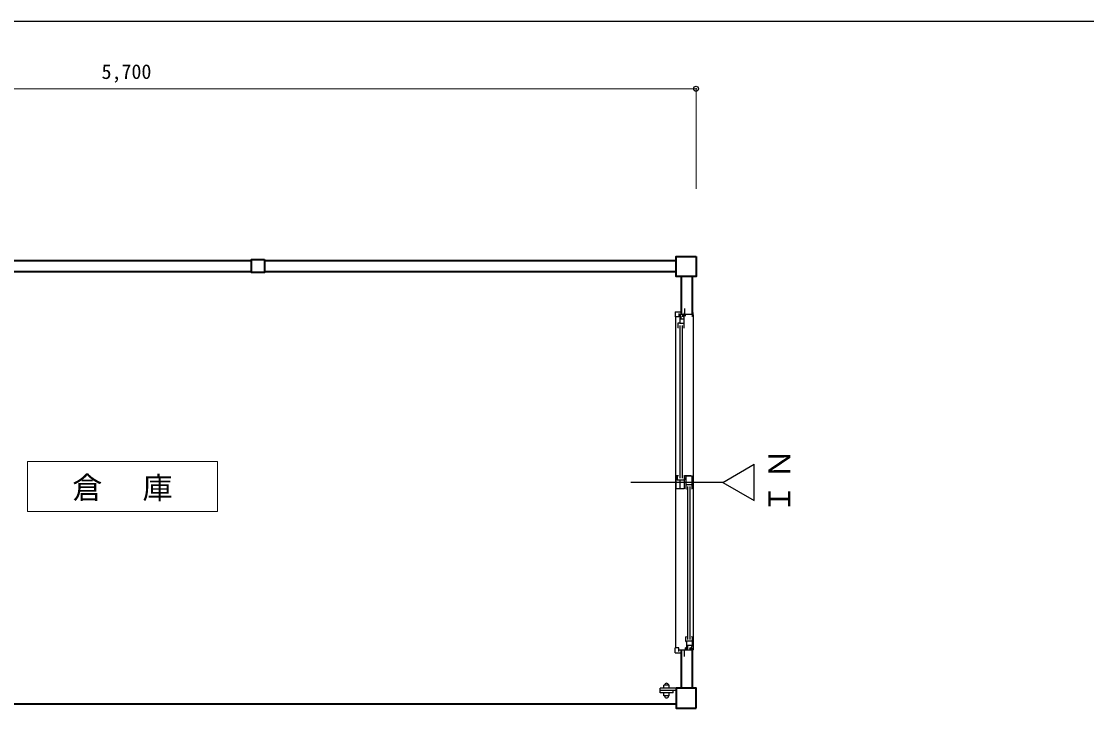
# Model space of a CAD drawing. Units: millimetres, scale not verified. Extents: x -9739 to 9926, y -7024 to 6958.
# Drawn here: x -4914 to 413, y 3521 to 6958 of the extents above; entities that cross this region are included whole.
import ezdxf
from ezdxf.enums import TextEntityAlignment as Align

# ---------------------------------------------------------------- set-up
doc = ezdxf.new("R2010")
doc.units = ezdxf.units.MM
doc.header["$LTSCALE"] = 50
doc.header["$PDMODE"] = 32
doc.header["$PDSIZE"] = 25
for name, color, linetype, lineweight in [('0-0', 7, 'Continuous', 25), ('0-1', 7, 'Continuous', 25), ('0-2', 4, 'Continuous', 18), ('0-4', 7, 'Continuous', 25), ('0-A', 7, 'Continuous', 18)]:
    doc.layers.add(name, color=color, linetype=linetype, lineweight=lineweight)
doc.styles.add('ＭＳ ゴシック', font='')
doc.styles.get('ＭＳ ゴシック').set_extended_font_data('MS Gothic')

msp = doc.modelspace()

# ---------------------------------------------------------------- linework, layer by layer
at = {"layer": '0-0'}
msp.add_lwpolyline([(-9739.2, 6958.36), (9922.96, 6958.36), (9922.96, -7024.08)], dxfattribs=at)
at = {"layer": '0-1', "color": 4, "lineweight": 18}
msp.add_line((-1540.72, 6621.12), (-1540.72, 6121.12), dxfattribs=at)
at = {"layer": '0-1', "color": 2, "lineweight": 40}
for p, q in [((-5017.72, 5761.7), (-3763.72, 5761.7)), ((-3698.72, 5761.7), (-1640.72, 5761.7)), ((-5017.72, 5706.7), (-3763.72, 5706.7)), ((-3698.72, 5706.7), (-1640.72, 5706.7)), ((-1615.72, 5681.7), (-1615.72, 5491.7)), ((-1560.72, 5681.7), (-1560.72, 5491.7)), ((-1615.72, 3813.7), (-1615.72, 3623.7)), ((-1560.72, 3813.7), (-1560.72, 3623.7))]:
    msp.add_line(p, q, dxfattribs=at)
at = {"layer": '0-1'}
for p, q in [((-1645.72, 5505.7), (-1645.72, 5480.7)), ((-1645.72, 5505.7), (-1615.72, 5505.7)), ((-1625.97, 5497.7), (-1625.97, 5480.7)), ((-1555.97, 5491.7), (-1625.97, 5491.7)), ((-1607.22, 5483.7), (-1607.22, 5491.7)), ((-1602.72, 5488.7), (-1602.72, 5486.7)), ((-1599.72, 5488.7), (-1602.72, 5488.7)), ((-1598.97, 5497.7), (-1601.97, 5497.7)), ((-1599.72, 5425.7), (-1599.72, 5488.7)), ((-1598.97, 5522.7), (-1598.97, 5491.7)), ((-1595.82, 5491.7), (-1595.82, 5483.7)), ((-1552.97, 5488.2), (-1556.47, 5491.7)), ((-1555.97, 5503), (-1555.97, 5491.7)), ((-1552.97, 3817.2), (-1552.97, 5488.2)), ((-1640.97, 5480.7), (-1645.72, 5480.7)), ((-1640.97, 3824.7), (-1640.97, 5480.7)), ((-1625.97, 5480.7), (-1640.97, 5480.7)), ((-1631.22, 5448.2), (-1631.22, 5425.7)), ((-1621.22, 5448.2), (-1631.22, 5448.2)), ((-1621.22, 5485.7), (-1621.22, 5447.25)), ((-1617.02, 5485.7), (-1621.22, 5485.7)), ((-1599.72, 5468.45), (-1621.22, 5468.45)), ((-1599.72, 5447.25), (-1621.22, 5447.25)), ((-1620.72, 4673.2), (-1620.72, 5437.7)), ((-1617.02, 5485.7), (-1617.02, 5468.45)), ((-1608.72, 4673.2), (-1608.72, 5437.7)), ((-1607.22, 5483.7), (-1607.72, 5478.7)), ((-1602.72, 5483.7), (-1602.72, 5481.7)), ((-1599.72, 5481.7), (-1602.72, 5481.7)), ((-1628.02, 5425.7), (-1631.22, 5425.7)), ((-1629.12, 5425.7), (-1627.72, 5425.7)), ((-1601.72, 5425.7), (-1599.72, 5425.7)), ((-1406.3, 4652.7), (-1866.31, 4652.7)), ((-1641.22, 4685.2), (-1641.22, 4620.2)), ((-1627.72, 4685.2), (-1641.22, 4685.2)), ((-1634.92, 4685.2), (-1634.92, 4664.2)), ((-1599.72, 4664.2), (-1634.92, 4664.2)), ((-1619.47, 4620.2), (-1619.47, 4664.2)), ((-1599.72, 4685.2), (-1601.72, 4685.2)), ((-1599.72, 4685.2), (-1599.72, 4620.2)), ((-1599.72, 4668.9), (-1594.12, 4668.9)), ((-1597.72, 4685.2), (-1560.72, 4685.2)), ((-1597.72, 4672.2), (-1597.72, 4685.2)), ((-1566.02, 4685.2), (-1597.22, 4685.2)), ((-1594.12, 4677.2), (-1594.12, 4668.9)), ((-1592.22, 4685.2), (-1592.22, 4620.2)), ((-1592.22, 4642), (-1560.72, 4642)), ((-1560.72, 4620.2), (-1560.72, 4685.2)), ((-1599.72, 4620.2), (-1641.22, 4620.2)), ((-1589.02, 4620.2), (-1592.22, 4620.2)), ((-1590.12, 4620.2), (-1588.72, 4620.2)), ((-1581.72, 3867.7), (-1581.72, 4632.2)), ((-1569.72, 3867.7), (-1569.72, 4632.2)), ((-1560.72, 4620.2), (-1562.72, 4620.2)), ((-1589.02, 3879.7), (-1592.22, 3879.7)), ((-1591.22, 3857.2), (-1586.22, 3857.2)), ((-1590.12, 3879.7), (-1588.72, 3879.7)), ((-1586.22, 3819.7), (-1586.22, 3858.15)), ((-1560.72, 3858.15), (-1586.22, 3858.15)), ((-1586.22, 3834.7), (-1586.22, 3857.2)), ((-1560.72, 3836.4), (-1586.22, 3836.4)), ((-1582.02, 3819.7), (-1582.02, 3836.4)), ((-1560.72, 3879.7), (-1562.72, 3879.7)), ((-1560.72, 3879.7), (-1560.72, 3834.69)), ((-1645.72, 3799.7), (-1645.72, 3824.7)), ((-1640.97, 3824.7), (-1645.72, 3824.7)), ((-1645.72, 3799.7), (-1615.72, 3799.7)), ((-1625.97, 3824.7), (-1640.97, 3824.7)), ((-1625.97, 3807.7), (-1625.97, 3824.7)), ((-1598.97, 3807.7), (-1601.97, 3807.7)), ((-1598.97, 3782.7), (-1598.97, 3813.7)), ((-1593.72, 3813.7), (-1593.72, 3826.2)), ((-1589.72, 3826.2), (-1593.72, 3826.2)), ((-1589.72, 3813.7), (-1589.72, 3826.2)), ((-1582.02, 3819.7), (-1586.22, 3819.7)), ((-1572.72, 3826.7), (-1572.23, 3821.72)), ((-1572.22, 3821.69), (-1572.22, 3813.7)), ((-1567.72, 3821.7), (-1567.72, 3823.7)), ((-1564.72, 3823.7), (-1567.72, 3823.7)), ((-1567.72, 3816.7), (-1567.72, 3818.7)), ((-1564.72, 3816.7), (-1567.72, 3816.7)), ((-1564.72, 3823.76), (-1560.72, 3834.69)), ((-1564.72, 3823.76), (-1564.72, 3816.7)), ((-1560.22, 3823.7), (-1561.72, 3823.7)), ((-1560.22, 3813.7), (-1560.22, 3823.7)), ((-1552.97, 3817.2), (-1556.47, 3813.7)), ((-1720.72, 3599.7), (-1720.72, 3623.7)), ((-1640.72, 3623.7), (-1720.72, 3623.7)), ((-1674.22, 3638.7), (-1702.22, 3638.7)), ((-1702.22, 3623.7), (-1702.22, 3638.7)), ((-1674.22, 3623.7), (-1674.22, 3638.7)), ((-1640.72, 3611.7), (-1720.72, 3611.7)), ((-1655.72, 3599.7), (-1720.72, 3599.7)), ((-1702.22, 3584.7), (-1702.22, 3599.7)), ((-1674.22, 3584.7), (-1702.22, 3584.7)), ((-1674.22, 3584.7), (-1674.22, 3599.7)), ((-1655.72, 3599.7), (-1655.72, 3611.7))]:
    msp.add_line(p, q, dxfattribs=at)
at = {"layer": '0-1', "color": 4, "lineweight": 18}
msp.add_lwpolyline([(-1540.72, 6621.12), (-7240.72, 6621.12), (-7240.72, 6121.12)], dxfattribs=at)
at = {"layer": '0-1', "color": 2, "lineweight": 40}
for points in [[(-3698.72, 5766.7), (-3698.72, 5701.7), (-3763.72, 5701.7), (-3763.72, 5766.7)], [(-1540.72, 5781.7), (-1540.72, 5681.7), (-1640.72, 5681.7), (-1640.72, 5781.7)], [(-1540.72, 3523.7), (-1540.72, 3623.7), (-1640.72, 3623.7), (-1640.72, 3523.7)]]:
    msp.add_lwpolyline(points, close=True, dxfattribs=at)
at = {"layer": '0-1'}
for points in [[(-1560.22, 5491.7), (-1560.22, 5481.7), (-1561.72, 5481.7)], [(-1586.72, 3857.2), (-1592.22, 3857.2), (-1592.22, 3879.7)], [(-1555.97, 3802.4), (-1555.97, 3813.7), (-1625.97, 3813.7)]]:
    msp.add_lwpolyline(points, dxfattribs=at)
for centre, radius, start, end in [((-1572.52, 3821.69), 0.3, 0, 5.71059), ((-1688.22, 3638.7), 10, 0, 180), ((-1688.22, 3584.7), 10, 180, 0)]:
    msp.add_arc(centre, radius, start, end, dxfattribs=at)
at = {"layer": '0-1', "color": 4}
msp.add_point((-1540.72, 6621.12), dxfattribs=at)
at = {"layer": '0-2', "color": 3, "lineweight": 35}
msp.add_line((-7140.72, 3546.2), (-1640.72, 3546.2), dxfattribs=at)
at = {"layer": '0-4'}
for p, q in [((-1406.3, 4652.7), (-1249.46, 4743.25)), ((-1249.46, 4562.15), (-1249.46, 4743.25)), ((-1406.3, 4652.7), (-1249.46, 4562.15))]:
    msp.add_line(p, q, dxfattribs=at)
at = {"layer": '0-A', "color": 4}
msp.add_lwpolyline([(-4883.96, 4507.9), (-3933.96, 4507.9), (-3933.96, 4757.9), (-4883.96, 4757.9)], close=True, dxfattribs=at)

# ---------------------------------------------------------------- texts
at = {"layer": '0-1', "color": 4, "style": 'ＭＳ ゴシック'}
msp.add_text('5,700', height=73.31, dxfattribs=at).set_placement((-4513.38, 6648.2), align=Align.BOTTOM_LEFT)
at = {"layer": '0-4', "insert": (-1069.14, 4495.08), "char_height": 110, "attachment_point": 7, "rotation": 90, "style": 'ＭＳ ゴシック'}
msp.add_mtext('\\T1.17;ＩＮ', dxfattribs=at)
at = {"layer": '0-A', "insert": (-4659.42, 4558.9), "char_height": 110, "attachment_point": 7, "style": 'ＭＳ ゴシック'}
msp.add_mtext('\\T1.17;倉\u3000庫', dxfattribs=at)

doc.saveas('drawing.dxf')
